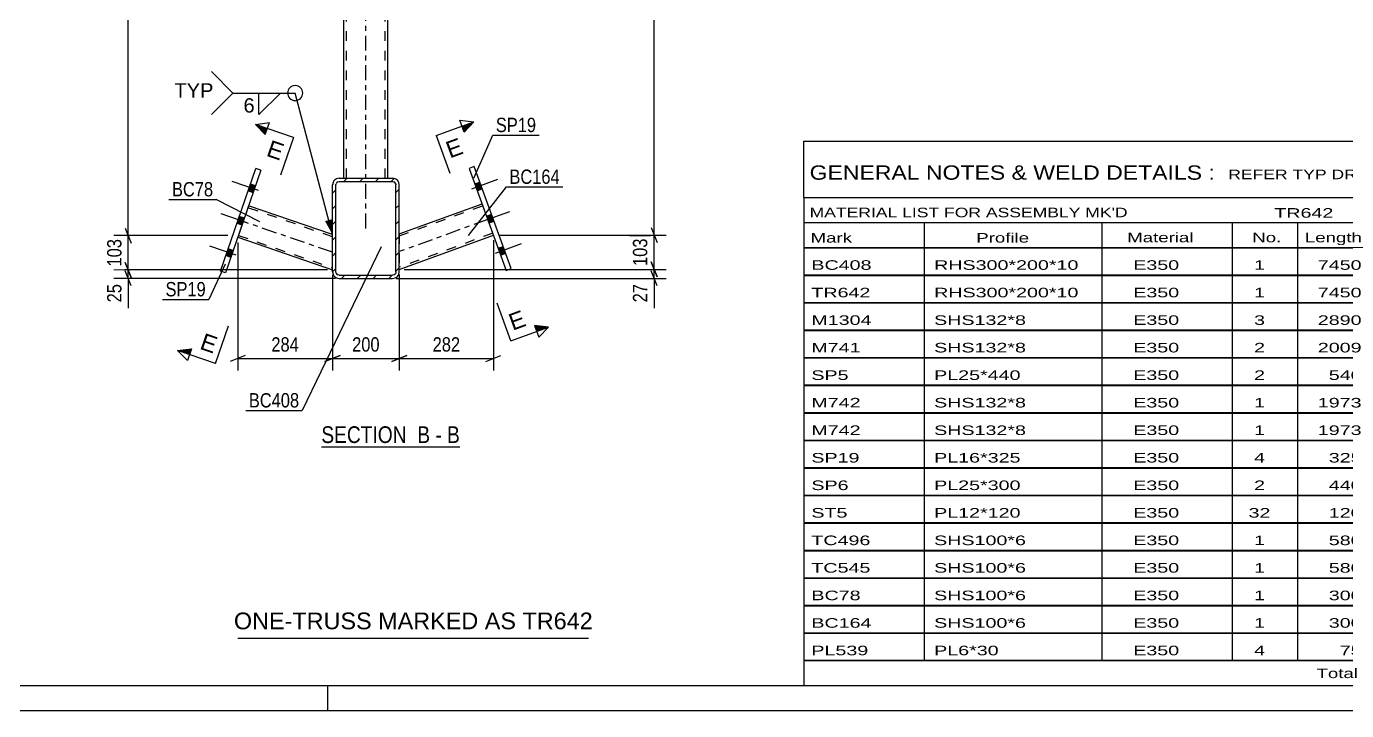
# Model space of a CAD drawing. Header units: millimetres. Extents: x 0 to 841, y 0 to 594.
# Drawn here: x 360.8 to 624.3, y 0 to 136.7 of the extents above; entities that cross this region are included whole.
import ezdxf

# ---------------------------------------------------------------- set-up
doc = ezdxf.new("R2010")
doc.units = ezdxf.units.MM
doc.linetypes.add('DXK_LINE_DOT2', pattern=[3.9198, 1.9599, -1.9599])
doc.linetypes.add('DXK_LINE_DOT3', pattern=[5.9187, 2.979, -0.9799, 0.9799, -0.9799])
doc.styles.add('Arial', font='ARIAL.TTF', dxfattribs={"height": 0.2})
doc.styles.add('Arial Narrow', font='ARIALN.TTF', dxfattribs={"height": 0.2})

# ---------------------------------------------------------------- blocks, each defined once
blk = doc.blocks.new('Unknown-761543589-1133 - 10020')
at = {"color": 5, "linetype": 'Continuous'}
for p, q in [((5, 5), (836, 5)), ((421, 0), (421, 5)), ((0, 0), (841, 0))]:
    blk.add_line(p, q, dxfattribs=at)
blk = doc.blocks.new('Unknown-761543589-12787 - 10020')
at = {"color": 7, "linetype": 'Continuous'}
for p, q in [((516, 113.75), (676, 113.75)), ((516, 102.5), (516, 113.75)), ((676, 113.75), (676, 102.5)), ((516, 102.5), (676, 102.5)), ((516, 102.5), (516, 97.5)), ((676, 102.5), (676, 97.5)), ((516, 97.5), (676, 97.5)), ((516, 97.5), (516, 92.5)), ((540, 97.5), (540, 92.5)), ((575.5, 97.5), (575.5, 92.5)), ((601.5, 97.5), (601.5, 92.5)), ((614.5, 97.5), (614.5, 92.5)), ((632, 97.5), (632, 92.5)), ((654, 97.5), (654, 92.5)), ((676, 97.5), (676, 92.5)), ((516, 92.5), (676, 92.5)), ((516, 92.45), (516, 87.05)), ((516, 92.45), (676, 92.45)), ((540, 92.5), (540, 87)), ((575.5, 92.5), (575.5, 87)), ((601.5, 92.5), (601.5, 87)), ((614.5, 92.5), (614.5, 87)), ((632, 92.5), (632, 87)), ((654, 92.5), (654, 87)), ((676, 92.45), (676, 87.05)), ((516, 87.05), (676, 87.05)), ((540, 87), (540, 81.5)), ((575.5, 87), (575.5, 81.5)), ((601.5, 87), (601.5, 81.5)), ((614.5, 87), (614.5, 81.5)), ((632, 87), (632, 81.5)), ((654, 87), (654, 81.5)), ((516, 86.95), (516, 81.55)), ((516, 86.95), (676, 86.95)), ((676, 86.95), (676, 81.55)), ((516, 81.55), (676, 81.55)), ((516, 81.45), (516, 76.05)), ((516, 81.45), (676, 81.45)), ((540, 81.5), (540, 76)), ((575.5, 81.5), (575.5, 76)), ((601.5, 81.5), (601.5, 76)), ((614.5, 81.5), (614.5, 76)), ((632, 81.5), (632, 76)), ((654, 81.5), (654, 76)), ((676, 81.45), (676, 76.05)), ((516, 76.05), (676, 76.05)), ((516, 75.95), (516, 70.55)), ((516, 75.95), (676, 75.95)), ((540, 76), (540, 70.5)), ((575.5, 76), (575.5, 70.5)), ((601.5, 76), (601.5, 70.5)), ((614.5, 76), (614.5, 70.5)), ((632, 76), (632, 70.5)), ((654, 76), (654, 70.5)), ((676, 75.95), (676, 70.55)), ((516, 70.55), (676, 70.55)), ((516, 70.45), (516, 65.05)), ((516, 70.45), (676, 70.45)), ((540, 70.5), (540, 65)), ((575.5, 70.5), (575.5, 65)), ((601.5, 70.5), (601.5, 65)), ((614.5, 70.5), (614.5, 65)), ((632, 70.5), (632, 65)), ((654, 70.5), (654, 65)), ((676, 70.45), (676, 65.05)), ((516, 65.05), (676, 65.05)), ((516, 64.95), (516, 59.55)), ((516, 64.95), (676, 64.95)), ((540, 65), (540, 59.5)), ((575.5, 65), (575.5, 59.5)), ((601.5, 65), (601.5, 59.5)), ((614.5, 65), (614.5, 59.5)), ((632, 65), (632, 59.5)), ((654, 65), (654, 59.5)), ((676, 64.95), (676, 59.55)), ((516, 59.55), (676, 59.55)), ((516, 59.45), (516, 54.05)), ((516, 59.45), (676, 59.45)), ((540, 59.5), (540, 54)), ((575.5, 59.5), (575.5, 54)), ((601.5, 59.5), (601.5, 54)), ((614.5, 59.5), (614.5, 54)), ((632, 59.5), (632, 54)), ((654, 59.5), (654, 54)), ((676, 59.45), (676, 54.05)), ((516, 54.05), (676, 54.05)), ((516, 53.95), (516, 48.55)), ((516, 53.95), (676, 53.95)), ((540, 54), (540, 48.5)), ((575.5, 54), (575.5, 48.5)), ((601.5, 54), (601.5, 48.5)), ((614.5, 54), (614.5, 48.5)), ((632, 54), (632, 48.5)), ((654, 54), (654, 48.5)), ((676, 53.95), (676, 48.55)), ((516, 48.55), (676, 48.55)), ((516, 48.45), (516, 43.05)), ((516, 48.45), (676, 48.45)), ((540, 48.5), (540, 43)), ((575.5, 48.5), (575.5, 43)), ((601.5, 48.5), (601.5, 43)), ((614.5, 48.5), (614.5, 43)), ((632, 48.5), (632, 43)), ((654, 48.5), (654, 43)), ((676, 48.45), (676, 43.05)), ((516, 43.05), (676, 43.05)), ((516, 42.95), (516, 37.55)), ((516, 42.95), (676, 42.95)), ((540, 43), (540, 37.5)), ((575.5, 43), (575.5, 37.5)), ((601.5, 43), (601.5, 37.5)), ((614.5, 43), (614.5, 37.5)), ((632, 43), (632, 37.5)), ((654, 43), (654, 37.5)), ((676, 42.95), (676, 37.55)), ((516, 37.55), (676, 37.55)), ((516, 37.45), (516, 32.05)), ((516, 37.45), (676, 37.45)), ((540, 37.5), (540, 32)), ((575.5, 37.5), (575.5, 32)), ((601.5, 37.5), (601.5, 32)), ((614.5, 37.5), (614.5, 32)), ((632, 37.5), (632, 32)), ((654, 37.5), (654, 32)), ((676, 37.45), (676, 32.05)), ((516, 32.05), (676, 32.05)), ((516, 31.95), (516, 26.55)), ((516, 31.95), (676, 31.95)), ((540, 32), (540, 26.5)), ((575.5, 32), (575.5, 26.5)), ((601.5, 32), (601.5, 26.5)), ((614.5, 32), (614.5, 26.5)), ((632, 32), (632, 26.5)), ((654, 32), (654, 26.5)), ((676, 31.95), (676, 26.55)), ((516, 26.55), (676, 26.55)), ((516, 26.45), (516, 21.05)), ((516, 26.45), (676, 26.45)), ((540, 26.5), (540, 21)), ((575.5, 26.5), (575.5, 21)), ((601.5, 26.5), (601.5, 21)), ((614.5, 26.5), (614.5, 21)), ((632, 26.5), (632, 21)), ((654, 26.5), (654, 21)), ((676, 26.45), (676, 21.05)), ((516, 21.05), (676, 21.05)), ((516, 20.95), (516, 15.55)), ((516, 20.95), (676, 20.95)), ((540, 21), (540, 15.5)), ((575.5, 21), (575.5, 15.5)), ((601.5, 21), (601.5, 15.5)), ((614.5, 21), (614.5, 15.5)), ((632, 21), (632, 15.5)), ((654, 21), (654, 15.5)), ((676, 20.95), (676, 15.55)), ((516, 15.55), (676, 15.55)), ((516, 15.45), (516, 10.05)), ((516, 15.45), (676, 15.45)), ((540, 15.5), (540, 10)), ((575.5, 15.5), (575.5, 10)), ((601.5, 15.5), (601.5, 10)), ((614.5, 15.5), (614.5, 10)), ((632, 15.5), (632, 10)), ((654, 15.5), (654, 10)), ((676, 15.45), (676, 10.05)), ((516, 10.05), (676, 10.05)), ((516, 10), (676, 10)), ((516, 10), (516, 5)), ((632, 10), (632, 5)), ((654, 10), (654, 5)), ((676, 10), (676, 5)), ((516, 5), (676, 5))]:
    blk.add_line(p, q, dxfattribs=at)
at = {"color": 7, "style": 'Arial Narrow'}
for s, height, width, p in [('GENERAL NOTES & WELD DETAILS :', 2.8633, 1.4, (517.15, 106.06)), ('REFER TYP DRAWING TYP-01', 1.9089, 1.6, (600.7, 106.16)), ("MATERIAL LIST FOR ASSEMBLY MK'D", 1.9089, 1.6, (517.15, 98.56)), ('TR642', 1.909, 1.794707, (609.9, 98.47)), ('1', 1.91, 1.794707, (638.08, 98.56)), ('No. Required', 1.9089, 1.6, (647.41, 98.56)), ('Mark', 1.909, 1.7, (517.34, 93.5)), ('Profile', 1.909, 1.7, (550.41, 93.5)), ('Material', 1.909, 1.7, (580.54, 93.56)), ('No.', 1.909, 1.7, (605.5, 93.56)), ('Length', 1.909, 1.7, (616, 93.56)), ('Area', 1.909, 1.7, (638.5, 93.56)), ('Weight', 1.909, 1.7, (658, 93.56))]:
    blk.add_text(s, height=height, dxfattribs=dict(at, width=width)).set_placement(p)
at = {"color": 7, "linetype": 'Continuous', "style": 'Arial Narrow'}
for s, height, width, p in [('BC408', 1.909, 1.794707, (517.5, 88.06)), ('RHS300*200*10', 1.9089, 1.794707, (542, 88.06)), ('E350', 1.909, 1.794707, (581.74, 88.06)), ('1', 1.91, 1.794707, (605.86, 88.06)), ('7450', 1.909, 1.794707, (618.58, 88.06)), ('7.4', 1.909, 1.794707, (642.32, 88.06)), ('561.4', 1.909, 1.794707, (658.96, 88.06)), ('TR642', 1.909, 1.794707, (517.5, 82.56)), ('RHS300*200*10', 1.9089, 1.794707, (542, 82.56)), ('E350', 1.909, 1.794707, (581.74, 82.56)), ('1', 1.91, 1.794707, (605.86, 82.56)), ('7450', 1.909, 1.794707, (618.58, 82.56)), ('7.4', 1.909, 1.794707, (642.32, 82.56)), ('561.4', 1.909, 1.794707, (658.96, 82.56)), ('M1304', 1.909, 1.794707, (517.5, 77.06)), ('SHS132*8', 1.909, 1.794707, (542, 77.06)), ('E350', 1.909, 1.794707, (581.74, 77.06)), ('3', 1.91, 1.794707, (605.86, 77.06)), ('2890', 1.909, 1.794707, (618.58, 77.06)), ('1.5', 1.909, 1.794707, (642.32, 77.06)), ('270.1', 1.909, 1.794707, (658.96, 77.06)), ('M741', 1.909, 1.794707, (517.5, 71.56)), ('SHS132*8', 1.909, 1.794707, (542, 71.56)), ('E350', 1.909, 1.794707, (581.74, 71.56)), ('2', 1.91, 1.794707, (605.86, 71.56)), ('2009', 1.909, 1.794707, (618.58, 71.56)), ('1.0', 1.909, 1.794707, (642.32, 71.56)), ('117.3', 1.909, 1.794707, (658.96, 71.56)), ('SP5', 1.909, 1.794707, (517.5, 66.06)), ('PL25*440', 1.909, 1.794707, (542, 66.06)), ('E350', 1.909, 1.794707, (581.74, 66.06)), ('2', 1.91, 1.794707, (605.86, 66.06)), ('540', 1.909, 1.794707, (620.77, 66.06)), ('0.5', 1.909, 1.794707, (642.32, 66.06)), ('93.3', 1.909, 1.794707, (661.14, 66.06)), ('M742', 1.909, 1.794707, (517.5, 60.56)), ('SHS132*8', 1.909, 1.794707, (542, 60.56)), ('E350', 1.909, 1.794707, (581.74, 60.56)), ('1', 1.91, 1.794707, (605.86, 60.56)), ('1973', 1.909, 1.794707, (618.58, 60.56)), ('1.0', 1.909, 1.794707, (642.32, 60.56)), ('58.4', 1.909, 1.794707, (661.14, 60.56)), ('M742', 1.909, 1.794707, (517.5, 55.06)), ('SHS132*8', 1.909, 1.794707, (542, 55.06)), ('E350', 1.909, 1.794707, (581.74, 55.06)), ('1', 1.91, 1.794707, (605.86, 55.06)), ('1973', 1.909, 1.794707, (618.58, 55.06)), ('1.0', 1.909, 1.794707, (642.32, 55.06)), ('58.3', 1.909, 1.794707, (661.14, 55.06)), ('SP19', 1.909, 1.794707, (517.5, 49.56)), ('PL16*325', 1.909, 1.794707, (542, 49.56)), ('E350', 1.909, 1.794707, (581.74, 49.56)), ('4', 1.91, 1.794707, (605.86, 49.56)), ('325', 1.909, 1.794707, (620.77, 49.56)), ('0.2', 1.909, 1.794707, (642.32, 49.56)), ('53.1', 1.909, 1.794707, (661.14, 49.56)), ('SP6', 1.909, 1.794707, (517.5, 44.06)), ('PL25*300', 1.909, 1.794707, (542, 44.06)), ('E350', 1.909, 1.794707, (581.74, 44.06)), ('2', 1.91, 1.794707, (605.86, 44.06)), ('440', 1.909, 1.794707, (620.77, 44.06)), ('0.3', 1.909, 1.794707, (642.32, 44.06)), ('51.8', 1.909, 1.794707, (661.14, 44.06)), ('ST5', 1.909, 1.794707, (517.5, 38.56)), ('PL12*120', 1.909, 1.794707, (542, 38.56)), ('E350', 1.909, 1.794707, (581.74, 38.56)), ('32', 1.909, 1.794707, (604.76, 38.56)), ('120', 1.909, 1.794707, (620.77, 38.56)), ('0.0', 1.909, 1.794707, (642.32, 38.56)), ('21.4', 1.909, 1.794707, (661.14, 38.56)), ('TC496', 1.909, 1.794707, (517.5, 33.06)), ('SHS100*6', 1.909, 1.794707, (542, 33.06)), ('E350', 1.909, 1.794707, (581.74, 33.06)), ('1', 1.91, 1.794707, (605.86, 33.06)), ('580', 1.909, 1.794707, (620.77, 33.06)), ('0.2', 1.909, 1.794707, (642.32, 33.06)), ('10.0', 1.909, 1.794707, (661.14, 33.06)), ('TC545', 1.909, 1.794707, (517.5, 27.56)), ('SHS100*6', 1.909, 1.794707, (542, 27.56)), ('E350', 1.909, 1.794707, (581.74, 27.56)), ('1', 1.91, 1.794707, (605.86, 27.56)), ('580', 1.909, 1.794707, (620.77, 27.56)), ('0.2', 1.909, 1.794707, (642.32, 27.56)), ('9.9', 1.909, 1.794707, (663.33, 27.56)), ('BC78', 1.909, 1.794707, (517.5, 22.06)), ('SHS100*6', 1.909, 1.794707, (542, 22.06)), ('E350', 1.909, 1.794707, (581.74, 22.06)), ('1', 1.91, 1.794707, (605.86, 22.06)), ('300', 1.909, 1.794707, (620.77, 22.06)), ('0.1', 1.909, 1.794707, (642.32, 22.06)), ('5.0', 1.909, 1.794707, (663.33, 22.06)), ('BC164', 1.909, 1.794707, (517.5, 16.56)), ('SHS100*6', 1.909, 1.794707, (542, 16.56)), ('E350', 1.909, 1.794707, (581.74, 16.56)), ('1', 1.91, 1.794707, (605.86, 16.56)), ('300', 1.909, 1.794707, (620.77, 16.56)), ('0.1', 1.909, 1.794707, (642.32, 16.56)), ('5.0', 1.909, 1.794707, (663.33, 16.56)), ('PL539', 1.909, 1.794707, (517.5, 11.06)), ('PL6*30', 1.909, 1.794707, (542, 11.06)), ('E350', 1.909, 1.794707, (581.74, 11.06)), ('4', 1.91, 1.794707, (605.86, 11.06)), ('75', 1.909, 1.794707, (622.96, 11.06)), ('0.0', 1.909, 1.794707, (642.32, 11.06)), ('0.4', 1.909, 1.794707, (663.33, 11.06)), ('Total', 1.909, 1.7, (618.33, 6.5)), ('27.3', 1.909, 1.794707, (639.64, 6.5)), ('1876.8', 1.909, 1.794707, (656.77, 6.5))]:
    blk.add_text(s, height=height, dxfattribs=dict(at, width=width)).set_placement(p)
blk = doc.blocks.new('Unknown-761543589-12788 - 10020')
at = {"color": 7, "linetype": 'Continuous'}
blk.add_line((403, 14.5), (473, 14.5), dxfattribs=at)
at = {"color": 7, "style": 'Arial'}
blk.add_text('ONE-TRUSS MARKED AS TR642', height=3.3428, dxfattribs=at).set_placement((402.24, 16.25))
blk = doc.blocks.new('Unknown-761543589-14 - 3560')
at = {"color": 6, "linetype": 'Continuous'}
blk.add_line((419.69, 52.71), (447.33, 52.71), dxfattribs=at)
at = {"color": 0, "linetype": 'Continuous'}
blk.add_wipeout([(437.79, 53.46), (437.79, 56.96), (419.69, 56.96), (419.69, 53.46)], dxfattribs=at)
at = {"color": 7, "linetype": 'Continuous', "style": 'Arial Narrow'}
blk.add_text('SECTION ', height=3.34, dxfattribs=at).set_placement((419.69, 53.46))
at = {"color": 0, "linetype": 'Continuous'}
blk.add_wipeout([(441.4, 53.46), (441.4, 56.96), (438.84, 56.96), (438.84, 53.46)], dxfattribs=at)
blk.add_wipeout([(443.73, 53.46), (443.73, 56.96), (442.45, 56.96), (442.45, 53.46)], dxfattribs=at)
at = {"color": 7, "linetype": 'Continuous', "style": 'Arial Narrow'}
blk.add_text('B', height=3.34, dxfattribs=at).set_placement((438.84, 53.46))
at = {"color": 0, "linetype": 'Continuous'}
blk.add_wipeout([(447.33, 53.46), (447.33, 56.96), (444.78, 56.96), (444.78, 53.46)], dxfattribs=at)
at = {"color": 7, "linetype": 'Continuous', "style": 'Arial Narrow'}
for s, p in [('B', (444.78, 53.46)), ('-', (442.45, 53.46))]:
    blk.add_text(s, height=3.34, dxfattribs=at).set_placement(p)
blk = doc.blocks.new('Bolt-761543589-3648 - 3560')
at = {"linetype": 'Continuous'}
for points in [[(450.32, 105.23), (450.82, 103.85), (451.82, 104.22), (451.32, 105.6)], [(450.32, 105.23), (450.82, 103.85), (451.82, 104.22), (451.32, 105.6)], [(450.32, 105.23), (450.82, 103.85), (451.82, 104.22), (451.32, 105.6)], [(452.66, 98.81), (453.16, 97.43), (454.16, 97.8), (453.66, 99.17)], [(452.66, 98.81), (453.16, 97.43), (454.16, 97.8), (453.66, 99.17)], [(454.99, 92.39), (455.49, 91.01), (456.5, 91.37), (456, 92.75)], [(454.99, 92.39), (455.49, 91.01), (456.5, 91.37), (456, 92.75)], [(454.99, 92.39), (455.49, 91.01), (456.5, 91.37), (456, 92.75)]]:
    blk.add_hatch(color=1, dxfattribs=at).paths.add_polyline_path(points)
at = {"color": 1, "linetype": 'Continuous'}
for p, q in [((449.75, 104.25), (454.95, 106.14)), ((449.75, 104.25), (454.95, 106.14)), ((449.75, 104.25), (454.95, 106.14)), ((450.32, 105.23), (451.32, 105.6)), ((450.32, 105.23), (451.32, 105.6)), ((450.32, 105.23), (451.32, 105.6)), ((450.82, 103.85), (451.82, 104.22)), ((450.82, 103.85), (451.82, 104.22)), ((450.82, 103.85), (451.82, 104.22)), ((452.09, 97.82), (457.29, 99.72)), ((452.09, 97.82), (457.29, 99.72)), ((452.66, 98.81), (453.66, 99.17)), ((452.66, 98.81), (453.66, 99.17)), ((453.16, 97.43), (454.16, 97.8)), ((453.16, 97.43), (454.16, 97.8)), ((454.43, 91.4), (459.63, 93.3)), ((454.43, 91.4), (459.63, 93.3)), ((454.43, 91.4), (459.63, 93.3)), ((454.99, 92.39), (456, 92.75)), ((454.99, 92.39), (456, 92.75)), ((454.99, 92.39), (456, 92.75)), ((455.49, 91.01), (456.5, 91.37)), ((455.49, 91.01), (456.5, 91.37)), ((455.49, 91.01), (456.5, 91.37))]:
    blk.add_line(p, q, dxfattribs=at)
blk = doc.blocks.new('Part-761543589-3579 - 3560')
at = {"color": 7, "linetype": 'DXK_LINE_DOT2'}
for p, q in [((405.18, 100.85), (403.01, 94.55)), ((421.92, 94.67), (405.05, 100.47)), ((403.14, 94.93), (421.92, 88.46)), ((421.92, 88.04), (421.92, 95.09))]:
    blk.add_line(p, q, dxfattribs=at)
at = {"color": 2, "linetype": 'Continuous'}
for p, q in [((421.92, 95.09), (405.18, 100.85)), ((403.01, 94.55), (421.92, 88.04))]:
    blk.add_line(p, q, dxfattribs=at)
at = {"color": 7, "linetype": 'DXK_LINE_DOT3'}
blk.add_line((421.92, 91.56), (404.09, 97.7), dxfattribs=at)
blk = doc.blocks.new('Part-761543589-3673 - 3560')
at = {"linetype": 'Continuous'}
h = blk.add_hatch(dxfattribs=at)
h.set_pattern_fill('', scale=0.7, style=0, pattern_type=0)
h.set_pattern_definition([(45, (421.9192, 87.6745), (-1.57154, 1.57154), [])])
h.paths.add_polyline_path([(421.92, 105.01), (421.92, 87.67), (422.02, 87.16), (422.31, 86.73), (422.74, 86.44), (423.25, 86.34), (433.92, 86.34), (434.43, 86.44), (434.86, 86.73), (435.15, 87.16), (435.25, 87.67), (435.25, 105.01), (435.15, 105.52), (434.86, 105.95), (434.43, 106.24), (433.92, 106.34), (423.25, 106.34), (422.74, 106.24), (422.31, 105.95), (422.02, 105.52)])
h.paths.add_polyline_path([(422.78, 105.48), (423, 105.62), (423.25, 105.67), (433.92, 105.67), (434.17, 105.62), (434.39, 105.48), (434.54, 105.26), (434.59, 105.01), (434.59, 87.67), (434.54, 87.42), (434.39, 87.2), (434.17, 87.06), (433.92, 87.01), (423.25, 87.01), (423, 87.06), (422.78, 87.2), (422.64, 87.42), (422.59, 87.67), (422.59, 105.01), (422.64, 105.26)])
at = {"color": 2, "linetype": 'Continuous'}
for p, q in [((422.02, 105.52), (421.92, 105.01)), ((423.25, 106.34), (422.74, 106.24)), ((423, 105.62), (423.25, 105.67)), ((423.25, 106.34), (433.92, 106.34)), ((423.25, 105.67), (433.92, 105.67)), ((434.43, 106.24), (433.92, 106.34)), ((433.92, 105.67), (434.17, 105.62)), ((435.25, 105.01), (435.15, 105.52)), ((421.92, 87.67), (421.92, 105.01)), ((422.59, 105.01), (422.64, 105.26)), ((422.59, 87.67), (422.59, 105.01)), ((434.54, 105.26), (434.59, 105.01)), ((434.59, 87.67), (434.59, 105.01)), ((435.25, 87.67), (435.25, 105.01)), ((421.92, 87.67), (422.02, 87.16)), ((422.64, 87.42), (422.59, 87.67)), ((423.25, 87.01), (423, 87.06)), ((423.25, 87.01), (433.92, 87.01)), ((434.17, 87.06), (433.92, 87.01)), ((434.59, 87.67), (434.54, 87.42)), ((435.15, 87.16), (435.25, 87.67)), ((422.74, 86.44), (423.25, 86.34)), ((423.25, 86.34), (433.92, 86.34)), ((433.92, 86.34), (434.43, 86.44))]:
    blk.add_line(p, q, dxfattribs=at)
for centre, radius, start, end in [((423.25, 105.01), 1.33, 112.5, 157.5), ((423.25, 105.01), 0.667, 112.5, 157.5), ((433.92, 105.01), 0.667, 22.5, 67.5), ((433.92, 105.01), 1.33, 22.5, 67.5), ((423.25, 87.67), 1.33, 202.5, 247.5), ((423.25, 87.67), 0.667, 202.5, 247.5), ((433.92, 87.67), 0.667, 292.5, 337.5), ((433.92, 87.67), 1.33, 292.5, 337.5)]:
    blk.add_arc(centre, radius, start, end, dxfattribs=at)
blk = doc.blocks.new('Part-761543589-3614 - 3560')
at = {"color": 2, "linetype": 'Continuous'}
for p, q in [((435.25, 95.24), (451.77, 101.25)), ((435.25, 88.15), (454.05, 94.99))]:
    blk.add_line(p, q, dxfattribs=at)
at = {"color": 7, "linetype": 'DXK_LINE_DOT2'}
for p, q in [((435.25, 94.82), (451.9, 100.88)), ((454.05, 94.99), (451.77, 101.25)), ((453.91, 95.36), (435.25, 88.57)), ((435.25, 95.24), (435.25, 88.15))]:
    blk.add_line(p, q, dxfattribs=at)
at = {"color": 7, "linetype": 'DXK_LINE_DOT3'}
blk.add_line((452.91, 98.12), (435.25, 91.69), dxfattribs=at)
blk = doc.blocks.new('Part-761543589-3624 - 3560')
at = {"color": 2, "linetype": 'Continuous'}
for p, q in [((399.56, 87.8), (406.61, 108.29)), ((407.62, 107.94), (406.61, 108.29)), ((407.62, 107.94), (400.57, 87.46)), ((400.57, 87.46), (399.56, 87.8))]:
    blk.add_line(p, q, dxfattribs=at)
blk = doc.blocks.new('Part-761543589-3629 - 3560')
at = {"color": 2, "linetype": 'Continuous'}
for p, q in [((450.2, 108.67), (449.2, 108.3)), ((449.2, 108.3), (456.61, 87.94)), ((457.61, 88.31), (450.2, 108.67)), ((456.61, 87.94), (457.61, 88.31))]:
    blk.add_line(p, q, dxfattribs=at)
blk = doc.blocks.new('Bolt-761543589-3647 - 3560')
at = {"linetype": 'Continuous'}
for points in [[(406.08, 103.47), (406.56, 104.86), (405.55, 105.2), (405.07, 103.82)], [(406.08, 103.47), (406.56, 104.86), (405.55, 105.2), (405.07, 103.82)], [(406.08, 103.47), (406.56, 104.86), (405.55, 105.2), (405.07, 103.82)], [(403.85, 97.01), (404.33, 98.39), (403.32, 98.74), (402.85, 97.35)], [(403.85, 97.01), (404.33, 98.39), (403.32, 98.74), (402.85, 97.35)], [(401.63, 90.55), (402.11, 91.93), (401.1, 92.28), (400.62, 90.89)], [(401.63, 90.55), (402.11, 91.93), (401.1, 92.28), (400.62, 90.89)], [(401.63, 90.55), (402.11, 91.93), (401.1, 92.28), (400.62, 90.89)]]:
    blk.add_hatch(color=1, dxfattribs=at).paths.add_polyline_path(points)
at = {"color": 1, "linetype": 'Continuous'}
for p, q in [((407.14, 103.88), (401.91, 105.68)), ((407.14, 103.88), (401.91, 105.68)), ((407.14, 103.88), (401.91, 105.68)), ((406.08, 103.47), (405.07, 103.82)), ((406.08, 103.47), (405.07, 103.82)), ((406.08, 103.47), (405.07, 103.82)), ((406.56, 104.86), (405.55, 105.2)), ((406.56, 104.86), (405.55, 105.2)), ((406.56, 104.86), (405.55, 105.2)), ((404.91, 97.42), (399.68, 99.22)), ((404.91, 97.42), (399.68, 99.22)), ((404.33, 98.39), (403.32, 98.74)), ((404.33, 98.39), (403.32, 98.74)), ((403.85, 97.01), (402.85, 97.35)), ((403.85, 97.01), (402.85, 97.35)), ((402.69, 90.96), (397.46, 92.76)), ((402.69, 90.96), (397.46, 92.76)), ((402.69, 90.96), (397.46, 92.76)), ((402.11, 91.93), (401.1, 92.28)), ((402.11, 91.93), (401.1, 92.28)), ((402.11, 91.93), (401.1, 92.28)), ((401.63, 90.55), (400.62, 90.89)), ((401.63, 90.55), (400.62, 90.89)), ((401.63, 90.55), (400.62, 90.89))]:
    blk.add_line(p, q, dxfattribs=at)
blk = doc.blocks.new('Part-761543589-3663 - 3560')
at = {"color": 7, "linetype": 'DXK_LINE_DOT3'}
blk.add_line((428.59, 96.34), (428.59, 309.01), dxfattribs=at)
at = {"color": 2, "linetype": 'Continuous'}
for p, q in [((424.19, 223.9), (424.19, 299.01)), ((432.99, 223.9), (432.99, 299.01)), ((424.19, 201.9), (424.19, 202.49)), ((432.99, 201.9), (432.99, 202.49)), ((424.19, 106.34), (424.19, 181.45)), ((432.99, 106.34), (432.99, 181.45))]:
    blk.add_line(p, q, dxfattribs=at)
at = {"color": 7, "linetype": 'DXK_LINE_DOT2'}
for p, q in [((424.19, 299.01), (432.99, 299.01)), ((424.72, 106.34), (424.72, 299.01)), ((432.45, 106.34), (432.45, 299.01)), ((424.19, 202.49), (424.19, 223.9)), ((432.99, 202.49), (432.99, 223.9)), ((424.19, 181.45), (424.19, 201.9)), ((432.99, 181.45), (432.99, 201.9)), ((424.19, 106.34), (432.99, 106.34))]:
    blk.add_line(p, q, dxfattribs=at)
blk = doc.blocks.new('StraightDimension-761543589-3776 - 3560')
at = {"color": 7, "linetype": 'Continuous'}
for p, q in [((420.92, 311.52), (378.3, 311.52)), ((381.75, 310.02), (380.55, 313.02)), ((381.15, 94.9), (381.15, 311.52)), ((401, 94.9), (378.3, 94.9)), ((380.55, 96.4), (381.75, 93.4))]:
    blk.add_line(p, q, dxfattribs=at)
at = {"color": 0}
blk.add_wipeout([(380.4, 207.46), (376.2, 207.46), (376.2, 198.95), (380.4, 198.95)], dxfattribs=at)
at = {"color": 3, "style": 'Arial Narrow'}
blk.add_text('3249', height=2.863, rotation=90.0002, dxfattribs=at).set_placement((379.8, 199.55))
blk = doc.blocks.new('StraightDimension-761543589-3712 - 3560')
at = {"color": 7, "linetype": 'Continuous'}
for p, q in [((403.01, 93.55), (403.01, 67.97)), ((421.92, 87.04), (421.92, 67.97)), ((404.51, 70.97), (401.51, 69.77)), ((403.01, 70.37), (421.92, 70.37)), ((420.42, 69.77), (423.42, 70.97))]:
    blk.add_line(p, q, dxfattribs=at)
at = {"color": 0}
blk.add_wipeout([(415.81, 71.12), (415.81, 75.32), (409.12, 75.32), (409.12, 71.12)], dxfattribs=at)
at = {"color": 3, "style": 'Arial Narrow'}
blk.add_text('284', height=2.863, dxfattribs=at).set_placement((409.72, 71.72))
blk = doc.blocks.new('StraightDimension-761543589-3812 - 3560')
at = {"color": 7, "linetype": 'Continuous'}
for p, q in [((485.49, 89.65), (486.69, 86.65)), ((436.25, 88.15), (488.49, 88.15)), ((486.69, 84.84), (485.49, 87.84)), ((486.09, 86.34), (486.09, 88.15)), ((434.65, 86.34), (488.49, 86.34))]:
    blk.add_line(p, q, dxfattribs=at)
at = {"color": 0}
blk.add_wipeout([(485.34, 85.82), (481.14, 85.82), (481.14, 80.96), (485.34, 80.96)], dxfattribs=at)
at = {"color": 7, "linetype": 'Continuous'}
blk.add_line((486.09, 86.34), (486.09, 80.43), dxfattribs=at)
blk.add_line((486.09, 86.34), (486.09, 80.43), dxfattribs=at)
at = {"color": 3, "style": 'Arial Narrow'}
blk.add_text('27', height=2.863, rotation=90.0002, dxfattribs=at).set_placement((484.74, 81.56))
blk = doc.blocks.new('StraightDimension-761543589-3822 - 3560')
at = {"color": 7, "linetype": 'Continuous'}
for p, q in [((455.05, 94.99), (488.49, 94.99)), ((485.49, 96.49), (486.69, 93.49)), ((486.09, 88.15), (486.09, 94.99)), ((486.69, 86.65), (485.49, 89.65)), ((436.25, 88.15), (488.49, 88.15))]:
    blk.add_line(p, q, dxfattribs=at)
at = {"color": 0}
blk.add_wipeout([(485.34, 94.91), (481.14, 94.91), (481.14, 88.23), (485.34, 88.23)], dxfattribs=at)
at = {"color": 3, "style": 'Arial Narrow'}
blk.add_text('103', height=2.863, rotation=90.0002, dxfattribs=at).set_placement((484.74, 88.83))
blk = doc.blocks.new('StraightDimension-761543589-3756 - 3560')
at = {"color": 7, "linetype": 'Continuous'}
for p, q in [((420.92, 88.04), (378.3, 88.04)), ((380.55, 89.54), (381.75, 86.54)), ((381.75, 84.84), (380.55, 87.84)), ((381.15, 86.34), (381.15, 88.04)), ((422.52, 86.34), (378.3, 86.34))]:
    blk.add_line(p, q, dxfattribs=at)
at = {"color": 0}
blk.add_wipeout([(380.4, 85.82), (376.2, 85.82), (376.2, 80.96), (380.4, 80.96)], dxfattribs=at)
at = {"color": 7, "linetype": 'Continuous'}
blk.add_line((381.15, 86.34), (381.15, 80.43), dxfattribs=at)
blk.add_line((381.15, 86.34), (381.15, 80.43), dxfattribs=at)
at = {"color": 3, "style": 'Arial Narrow'}
blk.add_text('25', height=2.863, rotation=90.0002, dxfattribs=at).set_placement((379.8, 81.56))
blk = doc.blocks.new('StraightDimension-761543589-3692 - 3560')
at = {"color": 7, "linetype": 'Continuous'}
for p, q in [((454.05, 93.99), (454.05, 67.97)), ((435.25, 87.15), (435.25, 67.97)), ((436.75, 70.97), (433.75, 69.77)), ((435.25, 70.37), (454.05, 70.37)), ((452.55, 69.77), (455.55, 70.97))]:
    blk.add_line(p, q, dxfattribs=at)
at = {"color": 0}
blk.add_wipeout([(447.99, 71.12), (447.99, 75.32), (441.31, 75.32), (441.31, 71.12)], dxfattribs=at)
at = {"color": 3, "style": 'Arial Narrow'}
blk.add_text('282', height=2.863, dxfattribs=at).set_placement((441.91, 71.72))
blk = doc.blocks.new('StraightDimension-761543589-3766 - 3560')
at = {"color": 7, "linetype": 'Continuous'}
for p, q in [((401, 94.9), (378.3, 94.9)), ((380.55, 96.4), (381.75, 93.4)), ((381.15, 88.04), (381.15, 94.9)), ((420.92, 88.04), (378.3, 88.04)), ((381.75, 86.54), (380.55, 89.54))]:
    blk.add_line(p, q, dxfattribs=at)
at = {"color": 0}
blk.add_wipeout([(380.4, 94.81), (376.2, 94.81), (376.2, 88.13), (380.4, 88.13)], dxfattribs=at)
at = {"color": 3, "style": 'Arial Narrow'}
blk.add_text('103', height=2.863, rotation=90.0002, dxfattribs=at).set_placement((379.8, 88.73))
blk = doc.blocks.new('StraightDimension-761543589-3702 - 3560')
at = {"color": 7, "linetype": 'Continuous'}
for p, q in [((421.92, 87.04), (421.92, 67.97)), ((435.25, 87.15), (435.25, 67.97)), ((423.42, 70.97), (420.42, 69.77)), ((421.92, 70.37), (435.25, 70.37)), ((433.75, 69.77), (436.75, 70.97))]:
    blk.add_line(p, q, dxfattribs=at)
at = {"color": 0}
blk.add_wipeout([(431.93, 71.12), (431.93, 75.32), (425.24, 75.32), (425.24, 71.12)], dxfattribs=at)
at = {"color": 3, "style": 'Arial Narrow'}
blk.add_text('200', height=2.863, dxfattribs=at).set_placement((425.84, 71.72))
blk = doc.blocks.new('StraightDimension-761543589-3832 - 3560')
at = {"color": 7, "linetype": 'Continuous'}
for p, q in [((436.25, 311.63), (488.49, 311.63)), ((486.69, 310.13), (485.49, 313.13)), ((486.09, 94.99), (486.09, 311.63)), ((455.05, 94.99), (488.49, 94.99)), ((485.49, 96.49), (486.69, 93.49))]:
    blk.add_line(p, q, dxfattribs=at)
at = {"color": 0}
blk.add_wipeout([(485.34, 207.56), (481.14, 207.56), (481.14, 199.05), (485.34, 199.05)], dxfattribs=at)
at = {"color": 3, "style": 'Arial Narrow'}
blk.add_text('3250', height=2.863, rotation=90.0002, dxfattribs=at).set_placement((484.74, 199.65))
blk = doc.blocks.new('WeldMark-761543589-3897 - 3560')
at = {"linetype": 'Continuous'}
blk.add_hatch(color=30, dxfattribs=at).paths.add_polyline_path([(421.88, 98.18), (421.92, 95.09), (420.43, 97.8)])
at = {"color": 3, "linetype": 'Continuous'}
for q in [(397.76, 127.66), (397.76, 119.09)]:
    blk.add_line((402.05, 123.37), q, dxfattribs=at)
at = {"color": 30, "linetype": 'Continuous'}
blk.add_line((421.92, 95.09), (414.47, 123.37), dxfattribs=at)
at = {"color": 3, "linetype": 'Continuous'}
for start, end in [(90, 270), (270, 90)]:
    blk.add_arc((414.47, 123.37), 1.5, start, end, dxfattribs=at)
at = {"color": 0}
blk.add_wipeout([(406.57, 119.27), (406.57, 122.67), (403.95, 122.67), (403.95, 119.27)], dxfattribs=at)
at = {"color": 30, "linetype": 'Continuous'}
blk.add_line((402.05, 123.37), (414.47, 123.37), dxfattribs=at)
at = {"color": 3, "linetype": 'Continuous'}
for p, q in [((407.23, 123.37), (411.51, 123.37)), ((411.51, 123.37), (407.23, 119.09)), ((407.23, 119.09), (407.23, 123.37))]:
    blk.add_line(p, q, dxfattribs=at)
at = {"color": 3, "style": 'Arial'}
blk.add_text('6', height=2.87, dxfattribs=at).set_placement((404.15, 119.47))
at = {"color": 0, "linetype": 'Continuous'}
blk.add_wipeout([(398.15, 122.47), (398.15, 125.47), (390.37, 125.47), (390.37, 122.47)], dxfattribs=at)
blk.add_wipeout([(398.15, 122.47), (398.15, 125.47), (390.37, 125.47), (390.37, 122.47)], dxfattribs=at)
at = {"color": 3, "linetype": 'Continuous', "style": 'Arial'}
blk.add_text('TYP', height=2.865, dxfattribs=at).set_placement((390.37, 122.47))
blk = doc.blocks.new('Mark-761543589-3575 - 3560')
at = {"color": 0}
blk.add_wipeout([(398.1, 102.73), (398.1, 105.73), (389.88, 105.73), (389.88, 102.73)], dxfattribs=at)
blk.add_wipeout([(398.1, 102.73), (398.1, 105.73), (389.88, 105.73), (389.88, 102.73)], dxfattribs=at)
at = {"color": 30, "linetype": 'Continuous'}
for p in [(389.28, 102.13), (407.41, 97.63)]:
    blk.add_line(p, (398.7, 102.13), dxfattribs=at)
at = {"color": 3, "style": 'Arial Narrow'}
blk.add_text('BC78', height=2.863, dxfattribs=at).set_placement((389.88, 102.73))
blk = doc.blocks.new('Mark-761543589-3669 - 3560')
at = {"color": 0}
blk.add_wipeout([(415.27, 60.56), (415.27, 63.56), (405.22, 63.56), (405.22, 60.56)], dxfattribs=at)
blk.add_wipeout([(415.27, 60.56), (415.27, 63.56), (405.22, 63.56), (405.22, 60.56)], dxfattribs=at)
at = {"color": 30, "linetype": 'Continuous'}
for p in [(431.61, 92.63), (404.62, 59.96)]:
    blk.add_line(p, (415.87, 59.96), dxfattribs=at)
at = {"color": 3, "style": 'Arial Narrow'}
blk.add_text('BC408', height=2.863, dxfattribs=at).set_placement((405.22, 60.56))
blk = doc.blocks.new('Mark-761543589-3610 - 3560')
at = {"color": 0}
blk.add_wipeout([(467.28, 105.23), (467.28, 108.23), (457.23, 108.23), (457.23, 105.23)], dxfattribs=at)
blk.add_wipeout([(467.28, 105.23), (467.28, 108.23), (457.23, 108.23), (457.23, 105.23)], dxfattribs=at)
at = {"color": 30, "linetype": 'Continuous'}
for p, q in [((449.07, 94.93), (456.63, 104.63)), ((456.63, 104.63), (467.88, 104.63))]:
    blk.add_line(p, q, dxfattribs=at)
at = {"color": 3, "style": 'Arial Narrow'}
blk.add_text('BC164', height=2.863, dxfattribs=at).set_placement((457.23, 105.23))
blk = doc.blocks.new('Mark-761543589-3620 - 3560')
at = {"color": 0}
blk.add_wipeout([(396.63, 82.76), (396.63, 85.76), (388.59, 85.76), (388.59, 82.76)], dxfattribs=at)
blk.add_wipeout([(396.63, 82.76), (396.63, 85.76), (388.59, 85.76), (388.59, 82.76)], dxfattribs=at)
at = {"color": 30, "linetype": 'Continuous'}
for p in [(400.49, 89.22), (387.99, 82.16)]:
    blk.add_line(p, (397.23, 82.16), dxfattribs=at)
at = {"color": 3, "style": 'Arial Narrow'}
blk.add_text('SP19', height=2.863, dxfattribs=at).set_placement((388.59, 82.76))
blk = doc.blocks.new('Mark-761543589-3625 - 3560')
at = {"color": 0}
blk.add_wipeout([(462.56, 115.57), (462.56, 118.57), (454.52, 118.57), (454.52, 115.57)], dxfattribs=at)
blk.add_wipeout([(462.56, 115.57), (462.56, 118.57), (454.52, 118.57), (454.52, 115.57)], dxfattribs=at)
at = {"color": 30, "linetype": 'Continuous'}
for p, q in [((450.16, 106.36), (453.92, 114.97)), ((453.92, 114.97), (463.16, 114.97))]:
    blk.add_line(p, q, dxfattribs=at)
at = {"color": 3, "style": 'Arial Narrow'}
blk.add_text('SP19', height=2.863, dxfattribs=at).set_placement((454.52, 115.57))
blk = doc.blocks.new('SectionMark-761543589-3893 - 3560')
at = {"linetype": 'Continuous'}
blk.add_hatch(color=6, dxfattribs=at).paths.add_polyline_path([(462.69, 75.77), (462.26, 76.95), (465.04, 76.63)])
at = {"color": 6, "linetype": 'Continuous'}
for p, q in [((447.34, 117.94), (450.12, 117.62)), ((465.04, 76.63), (462.26, 76.95)), ((462.26, 76.95), (463.12, 74.6)), ((465.04, 76.63), (463.12, 74.6))]:
    blk.add_line(p, q, dxfattribs=at)
at = {"color": 0, "linetype": 'Continuous'}
for points in [[(448.26, 111.36), (447.06, 114.65), (444.14, 113.58), (445.33, 110.29)], [(460.78, 76.94), (459.59, 80.23), (456.66, 79.17), (457.86, 75.88)]]:
    blk.add_wipeout(points, dxfattribs=at)
at = {"linetype": 'Continuous'}
blk.add_hatch(color=6, dxfattribs=at).paths.add_polyline_path([(448.19, 115.59), (447.77, 116.77), (450.12, 117.62)])
at = {"color": 6, "linetype": 'Continuous'}
for p, q in [((442.6, 114.88), (450.12, 117.62)), ((448.19, 115.59), (447.34, 117.94)), ((450.12, 117.62), (448.19, 115.59)), ((442.6, 114.88), (445.34, 107.37)), ((457.52, 73.89), (454.78, 81.41)), ((457.52, 73.89), (465.04, 76.63))]:
    blk.add_line(p, q, dxfattribs=at)
at = {"color": 3, "linetype": 'Continuous', "style": 'Arial'}
for p in [(445.33, 110.29), (457.86, 75.88)]:
    blk.add_text('E', height=3.34, rotation=20.002, dxfattribs=at).set_placement(p)
blk = doc.blocks.new('SectionMark-761543589-9743 - 3560')
at = {"linetype": 'Continuous'}
blk.add_hatch(color=6, dxfattribs=at).paths.add_polyline_path([(393.76, 72.3), (393.35, 71.11), (390.99, 71.93)])
at = {"color": 6, "linetype": 'Continuous'}
for p, q in [((406.55, 117.12), (409.32, 117.49)), ((390.99, 71.93), (393.76, 72.3)), ((392.95, 69.93), (390.99, 71.93)), ((393.76, 72.3), (392.95, 69.93))]:
    blk.add_line(p, q, dxfattribs=at)
at = {"color": 0, "linetype": 'Continuous'}
for points in [[(411.46, 109.87), (412.6, 113.18), (409.66, 114.2), (408.52, 110.89)], [(398.18, 71.3), (399.32, 74.61), (396.38, 75.63), (395.24, 72.32)]]:
    blk.add_wipeout(points, dxfattribs=at)
at = {"linetype": 'Continuous'}
blk.add_hatch(color=6, dxfattribs=at).paths.add_polyline_path([(408.91, 116.3), (408.5, 115.12), (406.55, 117.12)])
at = {"color": 6, "linetype": 'Continuous'}
for p, q in [((414.11, 114.51), (406.55, 117.12)), ((406.55, 117.12), (408.5, 115.12)), ((408.5, 115.12), (409.32, 117.49)), ((414.11, 114.51), (411.51, 106.95)), ((398.56, 69.32), (401.16, 76.89)), ((398.56, 69.32), (390.99, 71.93))]:
    blk.add_line(p, q, dxfattribs=at)
at = {"color": 3, "linetype": 'Continuous', "style": 'Arial'}
for p in [(408.52, 110.89), (395.24, 72.32)]:
    blk.add_text('E', height=3.34, rotation=-18.9993, dxfattribs=at).set_placement(p)

msp = doc.modelspace()

# ---------------------------------------------------------------- block references
for name in ['Unknown-761543589-1133 - 10020', 'Part-761543589-3663 - 3560', 'Unknown-761543589-12787 - 10020', 'Part-761543589-3624 - 3560', 'Part-761543589-3629 - 3560', 'Bolt-761543589-3647 - 3560', 'Part-761543589-3673 - 3560', 'Bolt-761543589-3648 - 3560', 'Part-761543589-3579 - 3560', 'Part-761543589-3614 - 3560', 'Unknown-761543589-12788 - 10020']:
    msp.add_blockref(name, (0, 0))

# ---------------------------------------------------------------- next in the draw order: block references
for name in ['StraightDimension-761543589-3776 - 3560', 'StraightDimension-761543589-3812 - 3560', 'Unknown-761543589-14 - 3560']:
    msp.add_blockref(name, (0, 0))

# ---------------------------------------------------------------- next in the draw order: block references
for name in ['StraightDimension-761543589-3822 - 3560', 'StraightDimension-761543589-3712 - 3560']:
    msp.add_blockref(name, (0, 0))

# ---------------------------------------------------------------- next in the draw order: block references
for name in ['StraightDimension-761543589-3692 - 3560', 'StraightDimension-761543589-3756 - 3560']:
    msp.add_blockref(name, (0, 0))

# ---------------------------------------------------------------- next in the draw order: block references
for name in ['StraightDimension-761543589-3832 - 3560', 'StraightDimension-761543589-3766 - 3560']:
    msp.add_blockref(name, (0, 0))

# ---------------------------------------------------------------- next in the draw order: block references
for name in ['WeldMark-761543589-3897 - 3560', 'Mark-761543589-3610 - 3560', 'Mark-761543589-3620 - 3560', 'StraightDimension-761543589-3702 - 3560']:
    msp.add_blockref(name, (0, 0))

# ---------------------------------------------------------------- next in the draw order: block references
for name in ['Mark-761543589-3625 - 3560', 'Mark-761543589-3575 - 3560', 'Mark-761543589-3669 - 3560']:
    msp.add_blockref(name, (0, 0))

# ---------------------------------------------------------------- next in the draw order: block references
for name in ['SectionMark-761543589-9743 - 3560', 'SectionMark-761543589-3893 - 3560']:
    msp.add_blockref(name, (0, 0))

doc.saveas('drawing.dxf')
